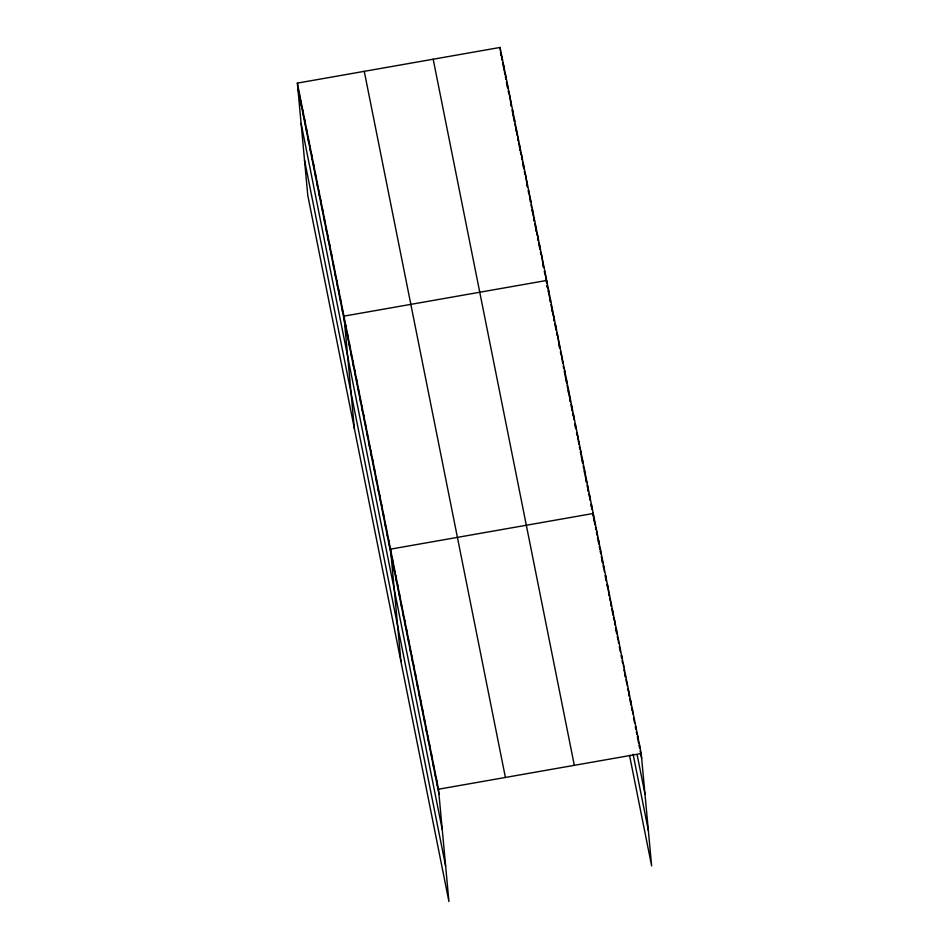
<?xml version="1.0" encoding="UTF-8"?>
<svg xmlns="http://www.w3.org/2000/svg" width="949" height="949" viewBox="0 0 949 949"><rect width="100%" height="100%" fill="white"/><g stroke="black" fill="none" stroke-linecap="round" stroke-linejoin="round"><path stroke-width="1.42" d="M297.369 83.109L438.509 789.224L448.924 901.55L307.784 195.447L297.369 83.109L500.076 47.45L641.216 753.553L651.631 865.891L629.543 755.38M438.509 789.224L641.216 753.553M500.526 52.337L501.036 54.9M501.558 57.462L502.068 60.012M502.579 62.575L504.109 70.262L503.658 65.374M504.37 71.543L504.88 74.105M505.39 76.667L505.9 79.218L505.449 74.342M506.41 81.78L507.691 88.186L507.241 83.298M508.201 90.748L508.723 93.31M512.045 109.954L514.346 121.472M514.856 124.034L515.366 126.597M515.888 129.159L516.398 131.709M516.647 132.99L517.158 135.553M517.679 138.115L518.19 140.677M518.7 143.24L520.23 150.915L519.779 146.039M520.491 152.196L521.001 154.758M521.511 157.32L522.021 159.883L521.57 154.995M522.543 162.445L523.812 168.839L523.362 163.963M524.334 171.401L524.844 173.964M528.166 190.607L528.676 193.169M530.467 202.137L528.735 190.844M530.977 204.687L531.499 207.25M532.009 209.812L532.519 212.374M532.769 213.655L533.291 216.218M533.801 218.78L534.311 221.331M534.821 223.893L536.351 231.58L535.9 226.692M536.612 232.861L537.122 235.423M537.632 237.985L538.142 240.536L537.692 235.66M538.664 243.098L539.934 249.504L539.483 244.617M540.456 252.066L540.966 254.629M544.287 271.272L544.797 273.834M546.588 282.79L544.856 271.509M547.62 287.915L547.11 285.352L547.312 287.571M548.131 290.477L548.641 293.039M548.902 294.309L549.412 296.871M549.922 299.433L550.432 301.996M550.942 304.558L551.452 307.12M551.962 309.682L552.484 312.233L552.021 307.357M552.733 313.514L553.243 316.076M553.753 318.639L554.275 321.201L553.813 316.314M554.785 323.763L556.067 330.157L555.604 325.282M556.577 332.719L557.087 335.282M560.408 351.925L560.918 354.487M562.71 363.455L560.978 352.162M563.231 366.006L563.742 368.568M564.252 371.13L564.762 373.692M565.023 374.974L566.553 382.661M567.063 385.211L567.573 387.773M568.095 390.336L568.605 392.898L568.143 388.011M568.854 394.179L569.364 396.741M569.886 399.304L570.396 401.854L569.934 396.979M570.907 404.416L572.188 410.822L571.725 405.935M572.698 413.384L573.208 415.947M574.738 423.622L575.77 428.746L575.308 423.859M576.529 432.59L577.051 435.152M578.843 444.108L577.099 432.827M579.353 446.671L579.863 449.233M580.373 451.795L580.883 454.357M581.144 455.627L582.674 463.314L582.484 459.707M583.184 465.876L583.694 468.438M584.216 471.001L584.726 473.551L584.276 468.676M584.975 474.832L585.486 477.394M586.008 479.957L586.518 482.519L586.067 477.632M587.028 485.081L588.309 491.487L587.858 486.6M588.819 494.038L589.329 496.6M590.859 504.287L591.891 509.411L591.441 504.524M592.651 513.243L593.172 515.805M593.683 518.368L594.952 524.714M595.462 527.264L595.96 529.803M596.47 532.342L596.98 534.88M597.49 537.419L598.76 543.777M599.27 546.316L599.768 548.854M600.278 551.393L600.788 553.931L600.337 549.044M601.298 556.47L602.568 562.828L602.117 557.941M603.078 565.367L603.588 567.905M605.106 575.533L606.126 580.61L605.664 575.723M606.886 584.418L607.396 586.957M609.163 595.853L607.443 584.62M609.673 598.392L610.183 600.931M610.693 603.469L611.203 606.02M611.702 608.558L612.971 614.905M613.481 617.443L613.991 619.982M614.501 622.532L615.011 625.071L614.549 620.183M615.51 627.609L616.779 633.956L616.328 629.08M617.289 636.506L617.799 639.045M619.329 646.66L620.338 651.749M621.097 655.557L621.607 658.096M622.117 660.634L622.627 663.173M623.896 669.531L624.406 672.07M624.905 674.609L625.415 677.147M625.925 679.686L626.435 682.224M627.704 688.583L628.214 691.121M628.712 693.66L629.223 696.198L628.772 691.311M629.733 698.749L631.002 705.095L630.551 700.208M631.512 707.634L632.022 710.172M633.541 717.8L634.561 722.877M635.32 726.685L635.83 729.223M636.34 731.774L636.838 734.312M637.348 736.851L637.858 739.39M638.108 740.659L638.618 743.197M639.128 745.748L639.638 748.286M640.148 750.825L641.666 758.441M637.087 754.526L644.952 793.898M633.113 754.218L648.345 830.434M433.183 59.218L574.323 765.333M364.262 71.341L505.402 777.456M297.82 87.996L438.96 794.111M301.106 123.453L442.246 829.568M304.499 159.99L445.639 866.093M639.436 744.668L639.78 748.334M637.657 735.772L637.882 738.215M635.877 726.887L636.103 729.33M632.331 709.105L632.781 713.98M626.992 682.426L627.336 686.091M625.213 673.529L625.557 677.195M623.446 664.644L623.671 667.088M621.666 655.747L621.892 658.191M618.107 637.965L618.558 642.853M612.781 611.286L613.113 614.952M611.002 602.401L611.334 606.067M609.222 593.505L609.448 595.948M603.896 566.838L604.347 571.713M598.558 540.159L598.902 543.824M596.779 531.262L597.123 534.928M594.999 522.377L595.237 524.821M593.884 520.586L593.232 513.48L390.514 549.151L400.941 661.477M589.649 495.556L590.1 500.443M580.693 450.751L581.025 454.417M578.902 441.783L579.127 444.227M573.516 414.903L573.979 419.778M566.351 379.054L566.695 382.72M564.56 370.086L564.904 373.752M562.769 361.13L563.006 363.574M559.186 343.206L559.649 348.081L557.395 334.238M550.23 298.389L550.574 302.055M548.439 289.433L548.783 293.087M546.873 282.909L546.648 280.465L343.941 316.136L354.357 428.462M543.065 262.541L543.528 267.428L541.274 253.585M534.109 217.736L534.453 221.39M532.318 208.768L532.662 212.434M530.527 199.812L530.752 202.244M526.944 181.888L527.395 186.763L525.153 172.92M517.988 137.071L518.332 140.737M516.197 128.115L516.541 131.769M514.405 119.147L514.631 121.591M512.614 110.191L513.065 115.066M510.823 101.223L511.274 106.11L509.032 92.267M501.867 56.418L502.211 60.072M500.076 47.45L500.42 51.116M500.633 53.441L500.835 55.659M436.73 780.327L437.181 785.214M434.95 771.442L435.401 776.329M433.171 762.545L433.622 767.433M431.392 753.66L431.842 758.536M429.612 744.763L430.075 749.651M427.845 735.866L428.296 740.754M426.065 726.981L426.516 731.869M424.286 718.085L424.737 722.972M422.507 709.2L422.957 714.087M420.727 700.303L421.178 705.19M418.948 691.418L419.411 696.305M417.18 682.521L417.631 687.408M415.401 673.636L415.852 678.511M413.622 664.739L414.072 669.626M411.842 655.842L412.293 660.729M410.063 646.957L410.526 651.844M408.295 638.06L408.746 642.947M406.516 629.175L406.967 634.062M404.737 620.278L405.187 625.166M402.957 611.393L403.408 616.269M401.178 602.496L401.629 607.384M399.399 593.6L399.861 598.487M397.631 584.714L398.082 589.602M395.852 575.818L396.302 580.705M394.072 566.933L394.523 571.82M392.293 558.036L392.744 562.923M388.722 540.183L389.173 545.07M386.931 531.226L387.382 536.102M385.14 522.258L385.591 527.146M383.349 513.302L383.799 518.178M381.557 504.334L382.008 509.222M379.766 495.378L380.217 500.253M377.975 486.41L378.426 491.297M376.184 477.454L376.634 482.329M374.392 468.486L374.843 473.373M372.601 459.53L373.052 464.405M370.81 450.561L371.261 455.449M369.019 441.605L369.469 446.481M367.227 432.637L367.678 437.525M365.436 423.681L365.887 428.557M363.645 414.713L364.096 419.6M361.854 405.757L362.304 410.632M360.062 396.789L360.513 401.676M358.271 387.833L358.722 392.708M356.48 378.865L356.931 383.752M354.689 369.908L355.14 374.784M352.898 360.94L353.348 365.828M351.106 351.984L351.557 356.86M349.315 343.016L349.766 347.903M347.524 334.06L347.975 338.935M345.733 325.092L346.183 329.979M342.15 307.168L342.601 312.055M340.359 298.211L340.81 303.087M338.568 289.243L339.018 294.131M336.776 280.275L337.227 285.163M334.985 271.319L335.436 276.206M333.194 262.351L333.645 267.238M331.403 253.395L331.853 258.282M329.611 244.427L330.062 249.314M327.82 235.471L328.271 240.358M326.029 226.503L326.48 231.39M324.238 217.546L324.688 222.434M322.446 208.578L322.897 213.466M320.655 199.622L321.106 204.51M318.864 190.654L319.315 195.541M317.073 181.698L317.524 186.585M315.282 172.73L315.732 177.617M313.49 163.774L313.941 168.661M311.699 154.806L312.15 159.693M309.908 145.849L310.359 150.737M308.117 136.881L308.567 141.769M306.325 127.925L306.776 132.813M304.534 118.957L304.985 123.845M302.743 110.001L303.194 114.888M300.952 101.033L301.402 105.92M299.16 92.077L299.611 96.964"/></g></svg>
